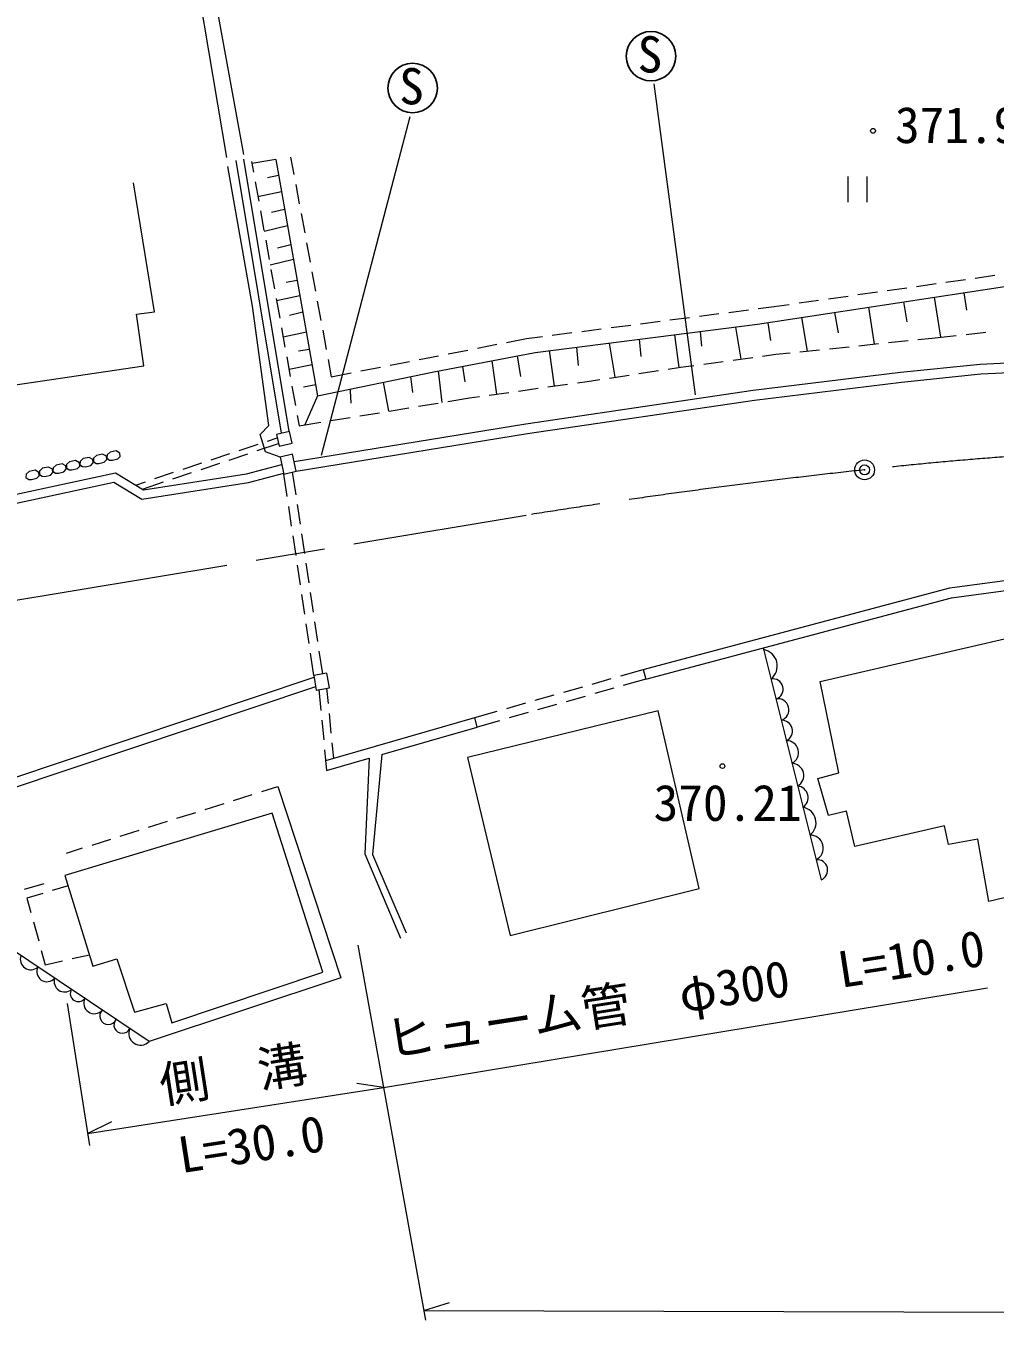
# Model space of a CAD drawing. Units: millimetres, scale not verified. Extents: x 40000 to 680000, y 20000 to 380000.
# Drawn here: x 432816 to 481832, y 251651 to 317097 of the extents above; entities that cross this region are included whole.
import ezdxf
from ezdxf.enums import TextEntityAlignment as Align

# ---------------------------------------------------------------- set-up
doc = ezdxf.new("R2010")
doc.units = ezdxf.units.MM
doc.header["$LTSCALE"] = 1000
doc.header["$PDMODE"] = 32
doc.header["$PDSIZE"] = 500
doc.linetypes.add('CHAIN', pattern=[18.5, 12, -1.5, 3.5, -1.5])
for name, color, linetype, lineweight in [('M-BGD', 7, 'Continuous', 13), ('M-BMK', 2, 'CHAIN', 13), ('M-BMK-SRVR', 3, 'Continuous', 13), ('M-STR-HTXT', 7, 'Continuous', 13)]:
    doc.layers.add(name, color=color, linetype=linetype, lineweight=lineweight)
doc.styles.add('ＭＳ ゴシック', font='')
doc.styles.get('ＭＳ ゴシック').set_extended_font_data('MS Gothic')

msp = doc.modelspace()

# ---------------------------------------------------------------- linework, layer by layer
at = {"layer": 'M-BGD'}
for p, q in [((466687, 298439), (464597, 314164)), ((447762, 295381), (452243, 312520)), ((445749, 296495), (443443, 310284)), ((446138, 296593), (443838, 310350)), ((444231, 310235), (444326, 309705)), ((445450, 310344), (444248, 310139)), ((446206, 310455), (446369, 309575)), ((444415, 309213), (444592, 308229)), ((445595, 309527), (445037, 309407)), ((446460, 309083), (446643, 308100)), ((474383, 309488), (474383, 308188)), ((475358, 308188), (475358, 309488)), ((445741, 308702), (444553, 308444)), ((444680, 307737), (444857, 306752)), ((445899, 307811), (445245, 307667)), ((446734, 307608), (446916, 306625)), ((446047, 306978), (444868, 306695)), ((444946, 306260), (445123, 305276)), ((446217, 306019), (445533, 305857)), ((447007, 306133), (447189, 305150)), ((446347, 305290), (445172, 305001)), ((445211, 304784), (445388, 303800)), ((447280, 304658), (447462, 303675)), ((480828, 304345), (481818, 304485)), ((446536, 304224), (445976, 304124)), ((476372, 303715), (477362, 303855)), ((477858, 303925), (478848, 304065)), ((479343, 304135), (480333, 304275)), ((445477, 303308), (445654, 302323)), ((446675, 303442), (445497, 303193)), ((447553, 303183), (447735, 302200)), ((470660, 302908), (471421, 303016)), ((471916, 303086), (472907, 303226)), ((473402, 303296), (474392, 303436)), ((474887, 303506), (475877, 303646)), ((477191, 303135), (477360, 302126)), ((478746, 303372), (479072, 301354)), ((480253, 303603), (480390, 302729)), ((446820, 302624), (446148, 302460)), ((466875, 302419), (467867, 302547)), ((468362, 302611), (469354, 302740)), ((469850, 302804), (470660, 302908)), ((473713, 302604), (473892, 301574)), ((475427, 302866), (475720, 301005)), ((445742, 301831), (445919, 300847)), ((447826, 301708), (448008, 300725)), ((460924, 301649), (461916, 301778)), ((462412, 301842), (463404, 301970)), ((463900, 302034), (464891, 302162)), ((465387, 302226), (466379, 302355)), ((468698, 301867), (468972, 300249)), ((470342, 302089), (470475, 301185)), ((472037, 302348), (472329, 300655)), ((447000, 301607), (445826, 301364)), ((457122, 301090), (458131, 301288)), ((458131, 301288), (458941, 301393)), ((459437, 301457), (460429, 301585)), ((462322, 301060), (462602, 299331)), ((463836, 301252), (463923, 300383)), ((465610, 301476), (465830, 299817)), ((466924, 301643), (466990, 300905)), ((476432, 301079), (477427, 301182)), ((477925, 301233), (478646, 301308)), ((478646, 301308), (479868, 301442)), ((480365, 301496), (481359, 301605)), ((447156, 300732), (446598, 300654)), ((452706, 300224), (453687, 300417)), ((454178, 300513), (455159, 300705)), ((455650, 300801), (456631, 300994)), ((457659, 300411), (457833, 299374)), ((459282, 300675), (459531, 298885)), ((460654, 300849), (460742, 299915)), ((470066, 300399), (470738, 300491)), ((470738, 300491), (471459, 300565)), ((471956, 300617), (472951, 300719)), ((473448, 300771), (474443, 300874)), ((474940, 300925), (475935, 301028)), ((446008, 300355), (446185, 299371)), ((447293, 299959), (446123, 299714)), ((448099, 300233), (448262, 299353)), ((449762, 299647), (450743, 299839)), ((451234, 299936), (452215, 300128)), ((454891, 299880), (455022, 299103)), ((456381, 300166), (456618, 298473)), ((465296, 299737), (465927, 299832)), ((465927, 299832), (466599, 299924)), ((467094, 299992), (468085, 300128)), ((468580, 300195), (469571, 300331)), ((448262, 299353), (449271, 299551)), ((452265, 299360), (452368, 298566)), ((453671, 299646), (453850, 298052)), ((460705, 299050), (461203, 299121)), ((461203, 299121), (461835, 299216)), ((462329, 299290), (463318, 299439)), ((463813, 299514), (464801, 299663)), ((446273, 298879), (446450, 297895)), ((447472, 298950), (446864, 298832)), ((450886, 299076), (451162, 297612)), ((456249, 298421), (457240, 298561)), ((457735, 298631), (458725, 298771)), ((459220, 298841), (460210, 298981)), ((447571, 298393), (446930, 296921)), ((451192, 297617), (452179, 297778)), ((452672, 297859), (453659, 298020)), ((454153, 298101), (455256, 298281)), ((455256, 298281), (455754, 298352)), ((446539, 297402), (446634, 296873)), ((448231, 297134), (449218, 297295)), ((449711, 297375), (450698, 297537)), ((446634, 296873), (447738, 297053)), ((443609, 295630), (444557, 295947)), ((444520, 295618), (445592, 295976)), ((445032, 296105), (445529, 296271)), ((435707, 295215), (435556, 295072)), ((436013, 295278), (435707, 295215)), ((436204, 295168), (436013, 295278)), ((436225, 294999), (436204, 295168)), ((436239, 295235), (436231, 295067)), ((436389, 295378), (436239, 295235)), ((436695, 295441), (436389, 295378)), ((436887, 295331), (436695, 295441)), ((436783, 295035), (436908, 295162)), ((436908, 295162), (436887, 295331)), ((436921, 295398), (436914, 295230)), ((436914, 295230), (437052, 295138)), ((437072, 295541), (436921, 295398)), ((437378, 295604), (437072, 295541)), ((437189, 295132), (437465, 295198)), ((437569, 295494), (437378, 295604)), ((437465, 295198), (437590, 295325)), ((437590, 295325), (437569, 295494)), ((442186, 295155), (443135, 295472)), ((443097, 295143), (444046, 295460)), ((432977, 294563), (432826, 294420)), ((433283, 294626), (432977, 294563)), ((433474, 294516), (433283, 294626)), ((433495, 294347), (433474, 294516)), ((433509, 294583), (433501, 294416)), ((433659, 294726), (433509, 294583)), ((433966, 294789), (433659, 294726)), ((434157, 294679), (433966, 294789)), ((434053, 294383), (434178, 294510)), ((434178, 294510), (434157, 294679)), ((434191, 294746), (434184, 294578)), ((434184, 294578), (434322, 294486)), ((434342, 294889), (434191, 294746)), ((434648, 294952), (434342, 294889)), ((434459, 294480), (434735, 294546)), ((434839, 294842), (434648, 294952)), ((434735, 294546), (434860, 294673)), ((434860, 294673), (434839, 294842)), ((434874, 294909), (434866, 294741)), ((434866, 294741), (435005, 294649)), ((435024, 295052), (434874, 294909)), ((435005, 294649), (435141, 294643)), ((435331, 295115), (435024, 295052)), ((435141, 294643), (435418, 294709)), ((435522, 295005), (435331, 295115)), ((435418, 294709), (435543, 294836)), ((435543, 294836), (435522, 295005)), ((435556, 295072), (435549, 294904)), ((435549, 294904), (435687, 294812)), ((435687, 294812), (435824, 294806)), ((435824, 294806), (436100, 294872)), ((436100, 294872), (436225, 294999)), ((436231, 295067), (436370, 294975)), ((436370, 294975), (436506, 294969)), ((436506, 294969), (436783, 295035)), ((437052, 295138), (437189, 295132)), ((439341, 294205), (440289, 294522)), ((440252, 294193), (441200, 294510)), ((440763, 294680), (441712, 294997)), ((441674, 294668), (442623, 294985)), ((446477, 293385), (446306, 294532)), ((432826, 294420), (432819, 294253)), ((432819, 294253), (432957, 294160)), ((432957, 294160), (433094, 294154)), ((433094, 294154), (433370, 294220)), ((433370, 294220), (433495, 294347)), ((433501, 294416), (433640, 294323)), ((433640, 294323), (433776, 294317)), ((433776, 294317), (434053, 294383)), ((434322, 294486), (434459, 294480)), ((438369, 293880), (438866, 294046)), ((438706, 293676), (439777, 294034)), ((446036, 293291), (445867, 294428)), ((446257, 291807), (446110, 292796)), ((446698, 291901), (446551, 292890)), ((446478, 290323), (446331, 291312)), ((446919, 290418), (446772, 291407)), ((446699, 288840), (446552, 289829)), ((447140, 288934), (446993, 289923)), ((446920, 287356), (446773, 288345)), ((447361, 287450), (447214, 288439)), ((447141, 285872), (446994, 286861)), ((447582, 285967), (447435, 286956)), ((447384, 284241), (447215, 285378)), ((447827, 284325), (447656, 285472)), ((470102, 285645), (473029, 273913)), ((461460, 283815), (462422, 284088)), ((462903, 284225), (464034, 284546)), ((464163, 284063), (463024, 283739)), ((464034, 284546), (464163, 284063)), ((447632, 283533), (447733, 282485)), ((448027, 283600), (448102, 282828)), ((460017, 283405), (460979, 283678)), ((462543, 283603), (461581, 283329)), ((457131, 282585), (458093, 282858)), ((458574, 282995), (459536, 283268)), ((459657, 282783), (458695, 282509)), ((461100, 283193), (460138, 282919)), ((447977, 279953), (455519, 282127)), ((448150, 282330), (448246, 281335)), ((455519, 282127), (456651, 282448)), ((455632, 281639), (455519, 282127)), ((458214, 282373), (457252, 282099)), ((447781, 281987), (447877, 280992)), ((450809, 280248), (455632, 281639)), ((456771, 281963), (455632, 281639)), ((448294, 280837), (448368, 280065)), ((447925, 280494), (448026, 279446)), ((448026, 279446), (450174, 280065)), ((443314, 277926), (444268, 278226)), ((444745, 278376), (445554, 278630)), ((441883, 277476), (442837, 277776)), ((439022, 276576), (439976, 276876)), ((440453, 277026), (441407, 277326)), ((437591, 276126), (438545, 276426)), ((436160, 275676), (437114, 275976)), ((434874, 275271), (435683, 275526)), ((432749, 273450), (433734, 273737)), ((434954, 273612), (434147, 273372)), ((433667, 273230), (432860, 272990)), ((432860, 272990), (433061, 272268)), ((433195, 271786), (433463, 270823)), ((433597, 270341), (433799, 269618)), ((433799, 269618), (434670, 269818)), ((435157, 269930), (436029, 270130))]:
    msp.add_line(p, q, dxfattribs=at)
for points in [[(445450, 310344), (447571, 298393), (453444, 299603), (458566, 300585), (469807, 302007), (482199, 303900), (486183, 304412), (491689, 304611), (498692, 304957), (502609, 305121), (503975, 305690), (505400, 315723)], [(445104, 296881), (444269, 302930), (443031, 309988)], [(427728, 307558), (428071, 305532), (424640, 304880), (425892, 297999), (438779, 299905), (438402, 302516), (439315, 302642), (438260, 309153)], [(446378, 295064), (458105, 296974), (469597, 298669), (477049, 299581), (481080, 299995), (485861, 300223), (492195, 300495), (499869, 300352), (506937, 300124), (514352, 299639), (518767, 299220)], [(446488, 294575), (458182, 296480), (469664, 298173), (477105, 299084), (481118, 299496), (485884, 299724), (492201, 299994), (499856, 299852), (506913, 299624), (514312, 299141), (518702, 298724)], [(449210, 298731), (449217, 298640), (449247, 298015)], [(445677, 295286), (444937, 295562), (444656, 296433), (445104, 296881)], [(419455, 291172), (422626, 291678), (428562, 292615), (437347, 294500), (438768, 293639), (443976, 294449), (445759, 294916)], [(419242, 290682), (422697, 291234), (428644, 292173), (437266, 294023), (438675, 293169), (444067, 294008), (445856, 294477)], [(464034, 284546), (479534, 288674), (482686, 289100), (488819, 289600), (493918, 289686), (501415, 289700)], [(464163, 284063), (479632, 288183), (482739, 288603), (488843, 289101), (493923, 289186), (501407, 289200)], [(418542, 279252), (420407, 279511), (428667, 277896), (447397, 284163)], [(418828, 278811), (420393, 279028), (428699, 277403), (447472, 283685)], [(450809, 280248), (450347, 275198), (452040, 271228)], [(450174, 280065), (449956, 275232), (451755, 270963)], [(445554, 278630), (448749, 268960), (439050, 265743)], [(439050, 265743), (428396, 272867), (425782, 273034)]]:
    msp.add_lwpolyline(points, dxfattribs=at)
for points in [[(445495, 296431), (445618, 295850), (446288, 296002), (446140, 296593)], [(445677, 295286), (445867, 294428), (446488, 294575), (446294, 295441)], [(472991, 283936), (484341, 286575), (484551, 285492), (485438, 285676), (486032, 283123), (493858, 285057), (495909, 276769), (496466, 276930), (497931, 270993), (488766, 268867), (488356, 270449), (484827, 269568), (484272, 271688), (487658, 272485), (487274, 274207), (481512, 272812), (480957, 275971), (479477, 275701), (479264, 276640), (474736, 275596), (474309, 277379), (473405, 277162), (472858, 279044), (473921, 279324)], [(447384, 284241), (447500, 283511), (448169, 283624), (448039, 284365)], [(455141, 280099), (457312, 271092), (466869, 273469), (464785, 282457)], [(434794, 274131), (436209, 269544), (437416, 269913), (438302, 267225), (439913, 267659), (440199, 266684), (447832, 269247), (445265, 277279)]]:
    msp.add_lwpolyline(points, close=True, dxfattribs=at)
at = {"layer": 'M-BGD', "lineweight": 25}
for centre in [(464430, 315563), (452374, 313954)]:
    msp.add_circle(centre, 1250, dxfattribs=at)
at = {"layer": 'M-BGD'}
for centre in [(475658, 311788), (468043, 279666)]:
    msp.add_circle(centre, 121, dxfattribs=at)
for centre, radius, start, end in [((469971, 284727), 845, 308.39593, 79.62608), ((470598, 283557), 518, 286.67155, 101.35046), ((470849, 282515), 555, 287.35449, 100.66752), ((471037, 281442), 544, 295.748, 92.27401), ((471293, 280349), 603, 296.13103, 91.89098), ((471538, 279191), 616, 299.91993, 88.10208), ((471787, 278071), 588, 303.69502, 84.32699), ((471989, 276804), 788, 307.14468, 80.87733), ((472486, 275520), 656, 296.18216, 91.83985), ((472833, 274404), 530, 291.80432, 96.21769), ((433065, 269902), 534, 160.37724, 312.08427), ((433883, 269276), 514, 153.55966, 318.90185), ((434778, 268779), 533, 162.55978, 309.90173), ((435467, 268162), 404, 149.02975, 323.43176), ((436277, 267686), 540, 154.14888, 318.31263), ((436980, 267025), 426, 134.80933, 337.65218), ((437692, 266582), 424, 138.48159, 333.97992), ((438615, 266149), 596, 155.53371, 316.9278)]:
    msp.add_arc(centre, radius, start, end, dxfattribs=at)
at = {"layer": 'M-BMK'}
msp.add_line((376398, 278761), (458124, 292350), dxfattribs=at)
for centre, radius, start, end in [((496990, 98400), 197449, 87.06499, 96.3269), ((510998, -36633), 333205, 96.16211, 99.13032)]:
    msp.add_arc(centre, radius, start, end, dxfattribs=at)
at = {"layer": 'M-BMK-SRVR'}
msp.add_circle((475231, 294646), 500, dxfattribs=at)
msp.add_point((475231, 294646), dxfattribs=at)
at = {"layer": 'M-STR-HTXT'}
for p, q in [((441235, 320644), (442958, 310439)), ((441992, 320605), (443814, 310588)), ((449602, 270603), (453030, 251651)), ((450903, 263411), (481446, 268459)), ((434898, 267662), (436035, 260478)), ((435938, 261090), (450903, 263411)), ((450903, 263411), (449555, 263621)), ((435938, 261090), (437160, 261698)), ((452942, 252137), (454243, 252547)), ((452942, 252137), (568673, 251788))]:
    msp.add_line(p, q, dxfattribs=at)

# ---------------------------------------------------------------- texts
at = {"layer": 'M-BGD', "style": 'ＭＳ ゴシック'}
for s, p in [('S', (463751, 314190)), ('S', (451696, 312580)), ('371.95', (476769, 310621)), ('370.21', (464561, 276345))]:
    msp.add_text(s, height=1833, dxfattribs=at).set_placement(p, align=Align.BOTTOM_LEFT)
at = {"layer": 'M-STR-HTXT', "style": 'ＭＳ ゴシック'}
for s, p in [('ヒューム管\u3000φ300\u3000L=10.0', (451252, 264359)), ('側\u3000溝', (439813, 262065)), ('L=30.0', (440757, 258534))]:
    msp.add_text(s, height=1833, rotation=8.817, dxfattribs=at).set_placement(p, align=Align.BOTTOM_LEFT)

doc.saveas('drawing.dxf')
